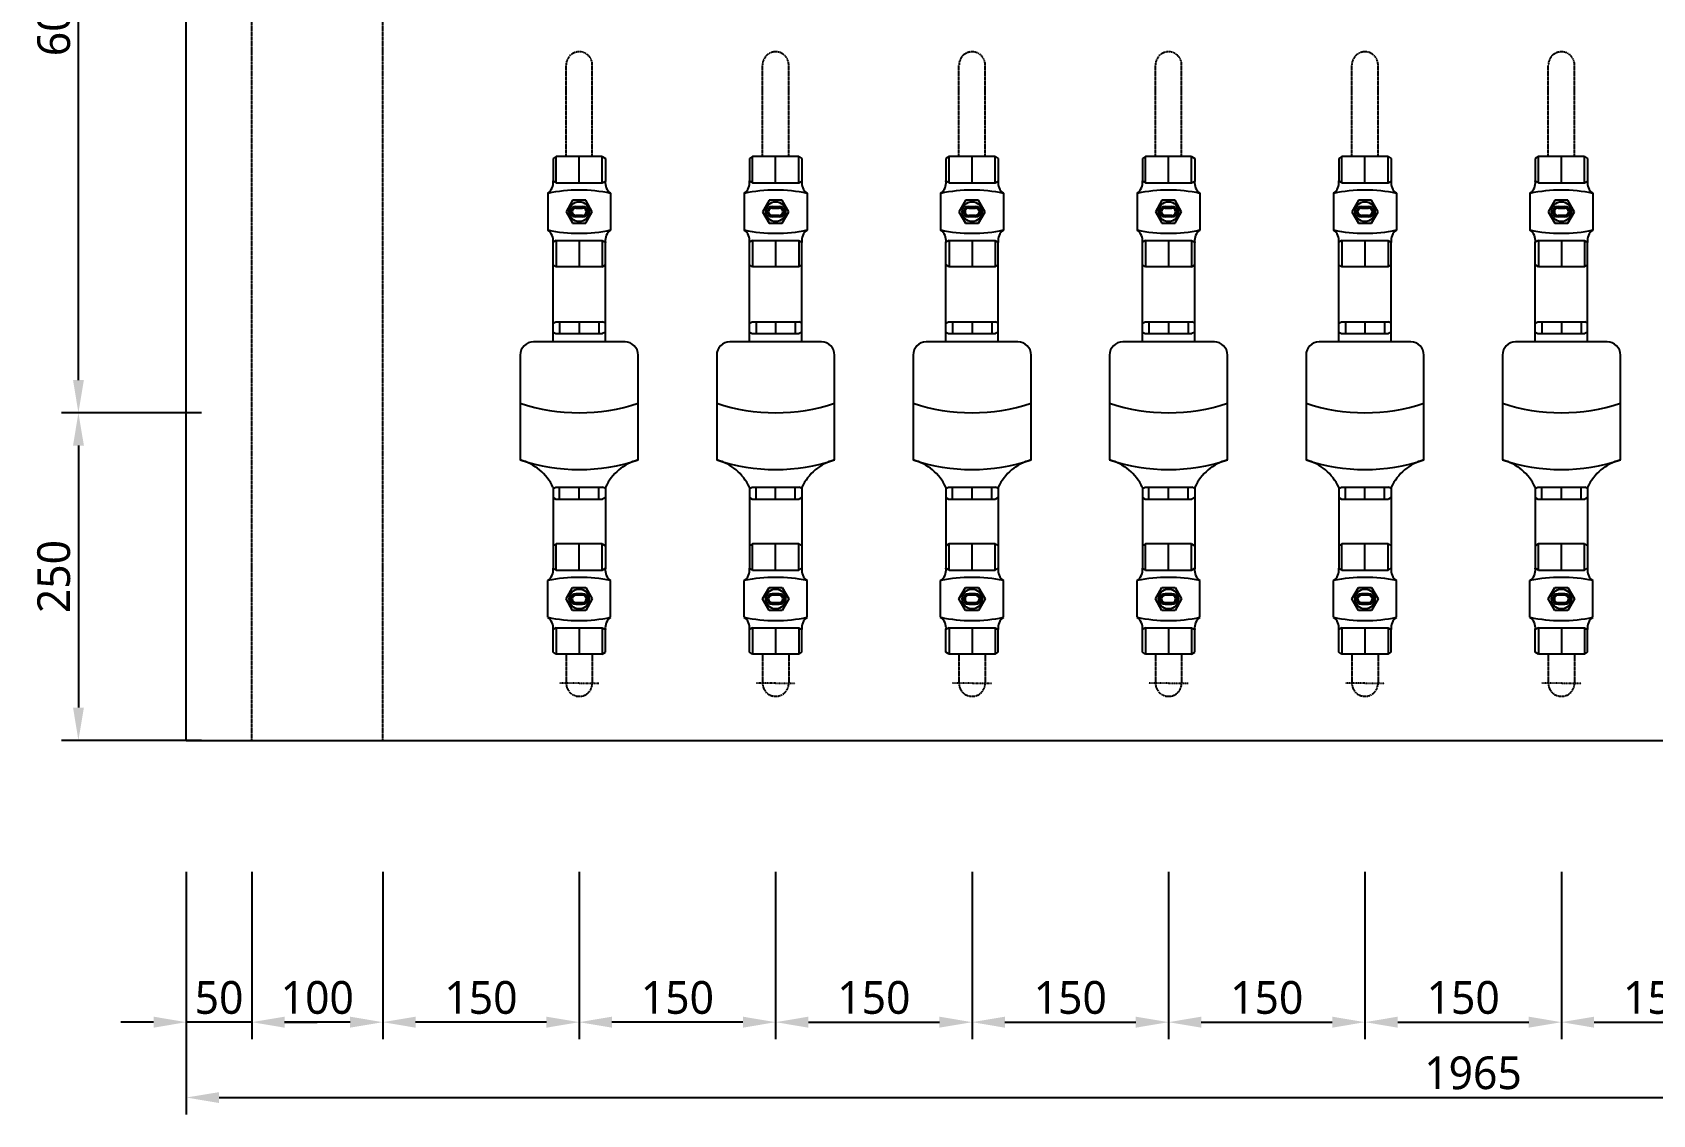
# Model space of a CAD drawing. Header units: millimetres. Extents: x -9013 to 516, y -36629 to 6082.
# Drawn here: x -2480 to -1243, y -28569 to -27743 of the extents above; entities that cross this region are included whole.
import ezdxf

# ---------------------------------------------------------------- set-up
doc = ezdxf.new("R2010")
doc.units = ezdxf.units.MM
doc.header["$LTSCALE"] = 0.05
for name, pattern in [('CENTER', [50.8, 31.75, -6.35, 6.35, -6.35]), ('CENTER2', [28.575, 19.05, -3.175, 3.175, -3.175]), ('DASHDOT', [0.618421, 0.309211, -0.154605, 0, -0.154605])]:
    doc.linetypes.add(name, pattern=pattern)
doc.layers.get('0').update_dxf_attribs({"lineweight": 18})
doc.layers.get('Defpoints').update_dxf_attribs({"color": 140, "lineweight": 18})
for name, color, linetype in [('1CO', 4, 'Continuous'), ('2CONC', 4, 'Continuous'), ('HVAL___2CO', 7, 'Continuous'), ('HWAT__3CO', 1, 'Continuous'), ('HWAT___1DD', 4, 'DASHDOT'), ('HWAT___5CS', 3, 'CENTER2')]:
    doc.layers.add(name, color=color, linetype=linetype)
doc.layers.add('G-Anno-Std-Cntr', color=1, linetype='CENTER2', lineweight=18)
doc.styles.add('trebuchet_MS', font='trebuc.ttf')
doc.dimstyles.new('MGP', dxfattribs={"dimtxt": 2.5, "dimasz": 2.5, "dimexe": 1.25, "dimexo": 0.625, "dimtad": 1, "dimdec": 0, "dimtxsty": 'trebuchet_MS', "dimcen": 2.5, "dimclrt": 7, "dimadec": 0, "dimazin": 0, "dimtfac": 1, "dimtdec": 0, "dimtmove": 0, "dimatfit": 3, "dimfxl": 1.148294, "dimfxlon": 1, "dimarcsym": 2})

# ---------------------------------------------------------------- blocks, each defined once
blk = doc.blocks.new('*D984')
at = {"color": 0, "lineweight": -2, "transparency": 16777216}
for p, q in [((-2362.2, -28441.5), (-2362.2, -28569.3)), ((-397.2, -28441.5), (-397.2, -28569.3)), ((-2337.2, -28556.3), (-422.2, -28556.3))]:
    blk.add_line(p, q, dxfattribs=at)
at = {"color": 0, "transparency": 16777216}
for points in [[(-2337.2, -28552.2), (-2337.2, -28560.5), (-2362.2, -28556.3)], [(-422.2, -28552.2), (-422.2, -28560.5), (-397.2, -28556.3)]]:
    blk.add_solid(points, dxfattribs=at)
at = {"layer": 'Defpoints', "color": 0, "transparency": 16777216}
for p in [(-397.2, -28224.3), (-2362.2, -28244.8), (-397.2, -28556.3)]:
    blk.add_point(p, dxfattribs=at)
at = {"color": 7, "transparency": 16777216, "insert": (-1379.7, -28537.6), "char_height": 25, "attachment_point": 5, "style": 'trebuchet_MS'}
blk.add_mtext('1965', dxfattribs=at)
blk = doc.blocks.new('h-meter')
at = {"layer": 'HVAL___2CO'}
for p, q in [((-25.4, 45), (-105.4, 45)), ((-15.4, -35), (-15.4, 35)), ((-134.2, 20), (-135.4, 17.9)), ((-135.4, 17.9), (-135.4, -17.9)), ((-135.4, 15), (-126.2, 15)), ((-126.2, 20), (-134.2, 20)), ((-127.4, 20), (-126.2, 17.9)), ((-126.2, 17.9), (-126.2, -17.9)), ((-15.4, 20), (-1.2, 20)), ((-7.9, 20), (-9.1, 17.9)), ((-9.1, 17.9), (-9.1, -17.9)), ((0, 15), (-9.1, 15)), ((-1.2, 20), (0, 17.9)), ((0, 17.9), (0, -17.9)), ((-135.4, 0), (-126.2, 0)), ((0, 0), (-9.1, 0)), ((-135.4, -15), (-126.2, -15)), ((-134.2, -20), (-135.4, -17.9)), ((-126.2, -20), (-134.2, -20)), ((-127.4, -20), (-126.2, -17.9)), ((-15.4, -20), (-1.2, -20)), ((0, -15), (-9.1, -15)), ((-7.9, -20), (-9.1, -17.9)), ((-1.2, -20), (0, -17.9)), ((-105.4, -45), (-25.4, -45))]:
    blk.add_line(p, q, dxfattribs=at)
for centre, radius, start, end in [((-142.6, 54.8), 38.4, 295.1026, 345.2121), ((28.2, 0), 141, 161.3868, 198.6132), ((71.5, 0), 141, 161.3868, 198.6132), ((-25.4, 35), 10, 0, 90), ((-142.6, -54.8), 38.4, 14.7879, 64.8974), ((-25.4, -35), 10, 270, 0)]:
    blk.add_arc(centre, radius, start, end, dxfattribs=at)
blk = doc.blocks.new('water meter v')
at = {"layer": 'HVAL___2CO'}
h = blk.add_hatch(color=256, dxfattribs=at)
h.paths.add_polyline_path([(-5839.1, 3714.4), (-5829.1, 3714.4), (-5824.1, 3705.7), (-5829.1, 3697), (-5839.1, 3697), (-5844.1, 3705.7)])
h.paths.add_polyline_path([(-5834.1, 3698.1, 1), (-5834.1, 3713.3, 1)], flags=16)
h.paths.add_polyline_path([(-5836.7, 3701.7), (-5831.5, 3701.7, 1), (-5831.5, 3709.7), (-5836.7, 3709.7, 1)], flags=0)
h.paths.add_polyline_path([(-5836.7, 3702.9), (-5831.5, 3702.9, 1), (-5831.5, 3708.5), (-5836.7, 3708.5, 1)], flags=0)
h = blk.add_hatch(color=256, dxfattribs=at)
h.paths.add_polyline_path([(-5836.7, 3701.7, -1), (-5836.7, 3709.7), (-5831.5, 3709.7, -1), (-5831.5, 3701.7)])
h.paths.add_polyline_path([(-5831.5, 3702.9, 1), (-5831.5, 3708.5), (-5836.7, 3708.5, 1), (-5836.7, 3702.9)], flags=16)
h = blk.add_hatch(color=256, dxfattribs=at)
h.paths.add_polyline_path([(-5839.1, 3401.4), (-5829.1, 3401.4), (-5824.1, 3410.1), (-5829.1, 3418.8), (-5839.1, 3418.8), (-5844.1, 3410.1)])
h.paths.add_polyline_path([(-5834.1, 3417.7, -1), (-5834.1, 3402.5, -1)], flags=16)
h.paths.add_polyline_path([(-5836.7, 3414.1), (-5831.5, 3414.1, -1), (-5831.5, 3406.1), (-5836.7, 3406.1, -1)], flags=0)
h.paths.add_polyline_path([(-5836.7, 3412.9), (-5831.5, 3412.9, -1), (-5831.5, 3407.3), (-5836.7, 3407.3, -1)], flags=0)
h = blk.add_hatch(color=256, dxfattribs=at)
h.paths.add_polyline_path([(-5836.7, 3414.1, 1), (-5836.7, 3406.1), (-5831.5, 3406.1, 1), (-5831.5, 3414.1)])
h.paths.add_polyline_path([(-5831.5, 3412.9, -1), (-5831.5, 3407.3), (-5836.7, 3407.3, -1), (-5836.7, 3412.9)], flags=16)
for p, q in [((-5851.7, 3747.7), (-5854.1, 3746.3)), ((-5854.1, 3746.3), (-5854.1, 3729.1)), ((-5816.5, 3747.7), (-5851.7, 3747.7)), ((-5851.7, 3727.7), (-5851.7, 3747.7)), ((-5834.1, 3727.7), (-5834.1, 3747.7)), ((-5816.5, 3747.7), (-5814.1, 3746.3)), ((-5816.5, 3727.7), (-5816.5, 3747.7)), ((-5814.1, 3746.3), (-5814.1, 3729.1)), ((-5851.7, 3727.7), (-5854.1, 3729.1)), ((-5851.7, 3727.7), (-5816.5, 3727.7)), ((-5816.5, 3727.7), (-5814.1, 3729.1)), ((-5858.1, 3719.7), (-5858.1, 3691.7)), ((-5839.1, 3714.4), (-5844.1, 3705.7)), ((-5829.1, 3714.4), (-5839.1, 3714.4)), ((-5824.1, 3705.7), (-5829.1, 3714.4)), ((-5810.1, 3719.7), (-5810.1, 3691.7)), ((-5844.1, 3705.7), (-5839.1, 3697)), ((-5836.7, 3709.7), (-5831.5, 3709.7)), ((-5836.7, 3708.5), (-5831.5, 3708.5)), ((-5831.5, 3702.9), (-5836.7, 3702.9)), ((-5831.5, 3701.7), (-5836.7, 3701.7)), ((-5829.1, 3697), (-5824.1, 3705.7)), ((-5839.1, 3697), (-5829.1, 3697)), ((-5851.7, 3683.7), (-5854.1, 3682.3)), ((-5854.1, 3665.1), (-5854.1, 3682.3)), ((-5851.7, 3683.7), (-5851.7, 3663.7)), ((-5851.7, 3683.7), (-5816.5, 3683.7)), ((-5834.1, 3683.7), (-5834.1, 3663.7)), ((-5816.5, 3683.7), (-5816.5, 3663.7)), ((-5816.5, 3683.7), (-5814.1, 3682.3)), ((-5814.1, 3665.1), (-5814.1, 3682.3)), ((-5851.7, 3663.7), (-5854.1, 3665.1)), ((-5816.5, 3663.7), (-5851.7, 3663.7)), ((-5816.5, 3663.7), (-5814.1, 3665.1)), ((-5851.7, 3452.1), (-5854.1, 3450.7)), ((-5816.5, 3452.1), (-5851.7, 3452.1)), ((-5851.7, 3432.1), (-5851.7, 3452.1)), ((-5834.1, 3432.1), (-5834.1, 3452.1)), ((-5816.5, 3452.1), (-5814.1, 3450.7)), ((-5816.5, 3432.1), (-5816.5, 3452.1)), ((-5854.1, 3450.7), (-5854.1, 3433.5)), ((-5814.1, 3450.7), (-5814.1, 3433.5)), ((-5851.7, 3432.1), (-5854.1, 3433.5)), ((-5851.7, 3432.1), (-5816.5, 3432.1)), ((-5816.5, 3432.1), (-5814.1, 3433.5)), ((-5858.1, 3396.1), (-5858.1, 3424.1)), ((-5844.1, 3410.1), (-5839.1, 3418.8)), ((-5839.1, 3418.8), (-5829.1, 3418.8)), ((-5829.1, 3418.8), (-5824.1, 3410.1)), ((-5810.1, 3396.1), (-5810.1, 3424.1)), ((-5839.1, 3401.4), (-5844.1, 3410.1)), ((-5831.5, 3414.1), (-5836.7, 3414.1)), ((-5831.5, 3412.9), (-5836.7, 3412.9)), ((-5836.7, 3407.3), (-5831.5, 3407.3)), ((-5836.7, 3406.1), (-5831.5, 3406.1)), ((-5824.1, 3410.1), (-5829.1, 3401.4)), ((-5829.1, 3401.4), (-5839.1, 3401.4)), ((-5851.7, 3388.1), (-5854.1, 3386.7)), ((-5854.1, 3369.5), (-5854.1, 3386.7)), ((-5851.7, 3388.1), (-5851.7, 3368.1)), ((-5851.7, 3388.1), (-5816.5, 3388.1)), ((-5834.1, 3388.1), (-5834.1, 3368.1)), ((-5816.5, 3388.1), (-5814.1, 3386.7)), ((-5816.5, 3388.1), (-5816.5, 3368.1)), ((-5814.1, 3369.5), (-5814.1, 3386.7)), ((-5851.7, 3368.1), (-5854.1, 3369.5)), ((-5816.5, 3368.1), (-5851.7, 3368.1)), ((-5816.5, 3368.1), (-5814.1, 3369.5))]:
    blk.add_line(p, q, dxfattribs=at)
for centre in [(-5834.1, 3705.7), (-5834.1, 3410.1)]:
    blk.add_circle(centre, 7.6, dxfattribs=at)
for centre, radius, start, end in [((-5863.8, 3727.7), 9.8, 305.5591, 8.2752), ((-5804.4, 3727.7), 9.8, 171.7248, 234.4409), ((-5834.1, 3606.5), 115.7, 78.0304, 101.9696), ((-5836.7, 3705.7), 4, 90, 270), ((-5836.7, 3705.7), 4, 90, 270), ((-5836.7, 3705.7), 2.8, 90, 270), ((-5831.5, 3705.7), 4, 270, 90), ((-5831.5, 3705.7), 2.8, 270, 90), ((-5863.8, 3683.7), 9.8, 351.7248, 54.4409), ((-5834.1, 3804.9), 115.7, 258.0304, 281.9696), ((-5804.4, 3683.7), 9.8, 125.5591, 188.2752), ((-5863.8, 3432.1), 9.8, 305.5591, 8.2752), ((-5804.4, 3432.1), 9.8, 171.7248, 234.4409), ((-5834.1, 3310.9), 115.7, 78.0304, 101.9696), ((-5836.7, 3410.1), 4, 90, 270), ((-5836.7, 3410.1), 4, 90, 270), ((-5836.7, 3410.1), 2.8, 90, 270), ((-5831.5, 3410.1), 4, 270, 90), ((-5831.5, 3410.1), 2.8, 270, 90), ((-5863.8, 3388.1), 9.8, 351.7248, 54.4409), ((-5834.1, 3509.3), 115.7, 258.0304, 281.9696), ((-5804.4, 3388.1), 9.8, 125.5591, 188.2752)]:
    blk.add_arc(centre, radius, start, end, dxfattribs=at)
at = {"layer": 'HWAT__3CO'}
for p, q in [((-5854.1, 3620.5), (-5854.1, 3665.1)), ((-5814.1, 3620.5), (-5814.1, 3665.1)), ((-5854.1, 3487.5), (-5854.1, 3450.7)), ((-5814.1, 3487.5), (-5814.1, 3450.7))]:
    blk.add_line(p, q, dxfattribs=at)
at = {"layer": 'HWAT___1DD'}
for q in [(-5849.1, 3345.8), (-5819.1, 3345.8)]:
    blk.add_line((-5834.1, 3345.8), q, dxfattribs=at)
at = {"layer": 'HWAT___5CS'}
for p, q in [((-5844.1, 3747.7), (-5844.1, 3817.7)), ((-5824.1, 3747.7), (-5824.1, 3817.7)), ((-5844.1, 3368.1), (-5844.1, 3345.8)), ((-5824.1, 3368.1), (-5824.1, 3345.8))]:
    blk.add_line(p, q, dxfattribs=at)
for centre, start, end in [((-5834.1, 3817.7), 0, 180), ((-5834.1, 3345.8), 180, 0)]:
    blk.add_arc(centre, 10, start, end, dxfattribs=at)
at = {"rotation": 89.99999999999999}
blk.add_blockref('h-meter', (-5834.1, 3621.7), dxfattribs=at)
blk = doc.blocks.new('*D1006')
at = {"color": 0, "lineweight": -2, "transparency": 16777216}
for p, q in [((-1912.2, -28384), (-1912.2, -28511.8)), ((-1762.2, -28384), (-1762.2, -28511.8)), ((-1887.2, -28498.8), (-1787.2, -28498.8))]:
    blk.add_line(p, q, dxfattribs=at)
at = {"color": 0, "transparency": 16777216}
for points in [[(-1887.2, -28494.6), (-1887.2, -28503), (-1912.2, -28498.8)], [(-1787.2, -28494.6), (-1787.2, -28503), (-1762.2, -28498.8)]]:
    blk.add_solid(points, dxfattribs=at)
at = {"layer": 'Defpoints', "color": 0, "transparency": 16777216}
for p in [(-1912.2, -28250.1), (-1762.2, -28250.1), (-1762.2, -28498.8)]:
    blk.add_point(p, dxfattribs=at)
at = {"color": 7, "transparency": 16777216, "insert": (-1837.2, -28480.1), "char_height": 25, "attachment_point": 5, "style": 'trebuchet_MS'}
blk.add_mtext('150', dxfattribs=at)
blk = doc.blocks.new('*D1007')
at = {"color": 0, "lineweight": -2, "transparency": 16777216}
for p, q in [((-1762.2, -28384), (-1762.2, -28511.8)), ((-1612.2, -28384), (-1612.2, -28511.8)), ((-1737.2, -28498.8), (-1637.2, -28498.8))]:
    blk.add_line(p, q, dxfattribs=at)
at = {"color": 0, "transparency": 16777216}
for points in [[(-1737.2, -28494.6), (-1737.2, -28503), (-1762.2, -28498.8)], [(-1637.2, -28494.6), (-1637.2, -28503), (-1612.2, -28498.8)]]:
    blk.add_solid(points, dxfattribs=at)
at = {"layer": 'Defpoints', "color": 0, "transparency": 16777216}
for p in [(-1762.2, -28250.1), (-1612.2, -28250.1), (-1612.2, -28498.8)]:
    blk.add_point(p, dxfattribs=at)
at = {"color": 7, "transparency": 16777216, "insert": (-1687.2, -28480.1), "char_height": 25, "attachment_point": 5, "style": 'trebuchet_MS'}
blk.add_mtext('150', dxfattribs=at)
blk = doc.blocks.new('*D1010')
at = {"color": 0, "lineweight": -2, "transparency": 16777216}
for p, q in [((-2350.5, -28033.7), (-2457.6, -28033.7)), ((-2444.6, -28058.7), (-2444.6, -28258.7)), ((-2350.5, -28283.7), (-2457.6, -28283.7))]:
    blk.add_line(p, q, dxfattribs=at)
at = {"color": 0, "transparency": 16777216}
for points in [[(-2448.7, -28058.7), (-2440.4, -28058.7), (-2444.6, -28033.7)], [(-2448.7, -28258.7), (-2440.4, -28258.7), (-2444.6, -28283.7)]]:
    blk.add_solid(points, dxfattribs=at)
at = {"layer": 'Defpoints', "color": 0, "transparency": 16777216}
for p in [(-2344.5, -28033.7), (-2444.6, -28283.7), (-2344.5, -28283.7)]:
    blk.add_point(p, dxfattribs=at)
at = {"color": 7, "transparency": 16777216, "insert": (-2463.3, -28158.7), "char_height": 25, "attachment_point": 5, "rotation": 90, "style": 'trebuchet_MS'}
blk.add_mtext('250', dxfattribs=at)
blk = doc.blocks.new('*D1013')
at = {"color": 0, "lineweight": -2, "transparency": 16777216}
for p, q in [((-1612.2, -28384), (-1612.2, -28511.8)), ((-1462.2, -28384), (-1462.2, -28511.8)), ((-1587.2, -28498.8), (-1487.2, -28498.8))]:
    blk.add_line(p, q, dxfattribs=at)
at = {"color": 0, "transparency": 16777216}
for points in [[(-1587.2, -28494.6), (-1587.2, -28503), (-1612.2, -28498.8)], [(-1487.2, -28494.6), (-1487.2, -28503), (-1462.2, -28498.8)]]:
    blk.add_solid(points, dxfattribs=at)
at = {"layer": 'Defpoints', "color": 0, "transparency": 16777216}
for p in [(-1612.2, -28240.1), (-1462.2, -28240.1), (-1462.2, -28498.8)]:
    blk.add_point(p, dxfattribs=at)
at = {"color": 7, "transparency": 16777216, "insert": (-1537.2, -28480.1), "char_height": 25, "attachment_point": 5, "style": 'trebuchet_MS'}
blk.add_mtext('150', dxfattribs=at)
blk = doc.blocks.new('*D1014')
at = {"color": 0, "lineweight": -2, "transparency": 16777216}
for p, q in [((-1462.2, -28384), (-1462.2, -28511.8)), ((-1312.2, -28384), (-1312.2, -28511.8)), ((-1437.2, -28498.8), (-1337.2, -28498.8))]:
    blk.add_line(p, q, dxfattribs=at)
at = {"color": 0, "transparency": 16777216}
for points in [[(-1437.2, -28494.6), (-1437.2, -28503), (-1462.2, -28498.8)], [(-1337.2, -28494.6), (-1337.2, -28503), (-1312.2, -28498.8)]]:
    blk.add_solid(points, dxfattribs=at)
at = {"layer": 'Defpoints', "color": 0, "transparency": 16777216}
for p in [(-1462.2, -28240.1), (-1312.2, -28240.1), (-1312.2, -28498.8)]:
    blk.add_point(p, dxfattribs=at)
at = {"color": 7, "transparency": 16777216, "insert": (-1387.2, -28480.1), "char_height": 25, "attachment_point": 5, "style": 'trebuchet_MS'}
blk.add_mtext('150', dxfattribs=at)
blk = doc.blocks.new('*D1015')
at = {"color": 0, "lineweight": -2, "transparency": 16777216}
for p, q in [((-1312.2, -28384), (-1312.2, -28511.8)), ((-1162.2, -28384), (-1162.2, -28511.8)), ((-1287.2, -28498.8), (-1187.2, -28498.8))]:
    blk.add_line(p, q, dxfattribs=at)
at = {"color": 0, "transparency": 16777216}
for points in [[(-1287.2, -28494.6), (-1287.2, -28503), (-1312.2, -28498.8)], [(-1187.2, -28494.6), (-1187.2, -28503), (-1162.2, -28498.8)]]:
    blk.add_solid(points, dxfattribs=at)
at = {"layer": 'Defpoints', "color": 0, "transparency": 16777216}
for p in [(-1312.2, -28240.1), (-1162.2, -28240.1), (-1162.2, -28498.8)]:
    blk.add_point(p, dxfattribs=at)
at = {"color": 7, "transparency": 16777216, "insert": (-1237.2, -28480.1), "char_height": 25, "attachment_point": 5, "style": 'trebuchet_MS'}
blk.add_mtext('150', dxfattribs=at)
blk = doc.blocks.new('*D1020')
at = {"color": 0, "lineweight": -2, "transparency": 16777216}
for p, q in [((-2329.7, -27433.6), (-2457.6, -27433.6)), ((-2444.6, -28008.7), (-2444.6, -27458.6)), ((-2410.1, -28033.7), (-2457.6, -28033.7))]:
    blk.add_line(p, q, dxfattribs=at)
at = {"color": 0, "transparency": 16777216}
for points in [[(-2448.7, -27458.6), (-2440.4, -27458.6), (-2444.6, -27433.6)], [(-2448.7, -28008.7), (-2440.4, -28008.7), (-2444.6, -28033.7)]]:
    blk.add_solid(points, dxfattribs=at)
at = {"layer": 'Defpoints', "color": 0, "transparency": 16777216}
for p in [(-2444.6, -27433.6), (-2062.2, -27433.6), (-2404.1, -28033.7)]:
    blk.add_point(p, dxfattribs=at)
at = {"color": 7, "transparency": 16777216, "insert": (-2463.3, -27733.6), "char_height": 25, "attachment_point": 5, "rotation": 90, "style": 'trebuchet_MS'}
blk.add_mtext('600', dxfattribs=at)
blk = doc.blocks.new('*D1027')
at = {"color": 0, "lineweight": -2, "transparency": 16777216}
for p, q in [((-2062.2, -28384), (-2062.2, -28511.8)), ((-1912.2, -28384), (-1912.2, -28511.8)), ((-1937.2, -28498.8), (-2037.2, -28498.8))]:
    blk.add_line(p, q, dxfattribs=at)
at = {"color": 0, "transparency": 16777216}
for points in [[(-2037.2, -28494.6), (-2037.2, -28503), (-2062.2, -28498.8)], [(-1937.2, -28494.6), (-1937.2, -28503), (-1912.2, -28498.8)]]:
    blk.add_solid(points, dxfattribs=at)
at = {"layer": 'Defpoints', "color": 0, "transparency": 16777216}
for p in [(-2062.2, -28240.1), (-1912.2, -28240.1), (-2062.2, -28498.8)]:
    blk.add_point(p, dxfattribs=at)
at = {"color": 7, "transparency": 16777216, "insert": (-1987.2, -28480.1), "char_height": 25, "attachment_point": 5, "style": 'trebuchet_MS'}
blk.add_mtext('150', dxfattribs=at)
blk = doc.blocks.new('*D1028')
at = {"color": 0, "lineweight": -2, "transparency": 16777216}
for p, q in [((-2212.2, -28384), (-2212.2, -28511.8)), ((-2062.2, -28384), (-2062.2, -28511.8)), ((-2087.2, -28498.8), (-2187.2, -28498.8))]:
    blk.add_line(p, q, dxfattribs=at)
at = {"color": 0, "transparency": 16777216}
for points in [[(-2187.2, -28494.6), (-2187.2, -28503), (-2212.2, -28498.8)], [(-2087.2, -28494.6), (-2087.2, -28503), (-2062.2, -28498.8)]]:
    blk.add_solid(points, dxfattribs=at)
at = {"layer": 'Defpoints', "color": 0, "transparency": 16777216}
for p in [(-2062.2, -28240.1), (-2212.2, -28250.4), (-2212.2, -28498.8)]:
    blk.add_point(p, dxfattribs=at)
at = {"color": 7, "transparency": 16777216, "insert": (-2137.2, -28480.1), "char_height": 25, "attachment_point": 5, "style": 'trebuchet_MS'}
blk.add_mtext('150', dxfattribs=at)
blk = doc.blocks.new('*D1029')
at = {"color": 0, "lineweight": -2, "transparency": 16777216}
for p, q in [((-2312.2, -28384), (-2312.2, -28511.8)), ((-2212.2, -28384), (-2212.2, -28511.8)), ((-2237.2, -28498.8), (-2287.2, -28498.8))]:
    blk.add_line(p, q, dxfattribs=at)
at = {"color": 0, "transparency": 16777216}
for points in [[(-2287.2, -28494.6), (-2287.2, -28503), (-2312.2, -28498.8)], [(-2237.2, -28494.6), (-2237.2, -28503), (-2212.2, -28498.8)]]:
    blk.add_solid(points, dxfattribs=at)
at = {"layer": 'Defpoints', "color": 0, "transparency": 16777216}
for p in [(-2312.2, -28250.4), (-2212.2, -28250.4), (-2312.2, -28498.8)]:
    blk.add_point(p, dxfattribs=at)
at = {"color": 7, "transparency": 16777216, "insert": (-2262.2, -28480.1), "char_height": 25, "attachment_point": 5, "style": 'trebuchet_MS'}
blk.add_mtext('100', dxfattribs=at)
blk = doc.blocks.new('*D1030')
at = {"color": 0, "lineweight": -2, "transparency": 16777216}
for p, q in [((-2362.2, -28384), (-2362.2, -28511.8)), ((-2312.2, -28384), (-2312.2, -28511.8)), ((-2387.2, -28498.8), (-2412.2, -28498.8)), ((-2312.2, -28498.8), (-2362.2, -28498.8)), ((-2287.2, -28498.8), (-2262.2, -28498.8))]:
    blk.add_line(p, q, dxfattribs=at)
at = {"color": 0, "transparency": 16777216}
for points in [[(-2387.2, -28494.6), (-2387.2, -28503), (-2362.2, -28498.8)], [(-2287.2, -28494.6), (-2287.2, -28503), (-2312.2, -28498.8)]]:
    blk.add_solid(points, dxfattribs=at)
at = {"layer": 'Defpoints', "color": 0, "transparency": 16777216}
for p in [(-2362.2, -28263.6), (-2312.2, -28263.6), (-2362.2, -28498.8)]:
    blk.add_point(p, dxfattribs=at)
at = {"color": 7, "transparency": 16777216, "insert": (-2337.2, -28480.1), "char_height": 25, "attachment_point": 5, "style": 'trebuchet_MS'}
blk.add_mtext('50', dxfattribs=at)

msp = doc.modelspace()

# ---------------------------------------------------------------- linework, layer by layer
at = {"layer": '1CO'}
msp.add_line((-2362.2, -28283.7), (-2362.2, -25933.7), dxfattribs=at)
at = {"layer": '2CONC', "lineweight": -3}
msp.add_line((-2362.2, -28283.7), (-397.2, -28283.7), dxfattribs=at)
at = {"layer": 'HWAT___5CS'}
for p, q in [((-2312.2, -28283.7), (-2312.2, -25933.7)), ((-2212.2, -28283.7), (-2212.2, -25933.7))]:
    msp.add_line(p, q, dxfattribs=at)

# ---------------------------------------------------------------- block references
at = {"layer": 'G-Anno-Std-Cntr', "linetype": 'CENTER'}
for p in [(3771.9, -31585.9), (3921.9, -31585.9), (4071.9, -31585.9), (4221.9, -31585.9), (4371.9, -31585.9), (4521.9, -31585.9)]:
    msp.add_blockref('water meter v', p, dxfattribs=at)

# ---------------------------------------------------------------- dimensions: what is measured, and where the dimension line sits
for base, p1, p2, picture, middle in [((-2444.6, -27433.6), (-2404.1, -28033.7), (-2062.2, -27433.6), '*D1020', (-2463.3, -27733.6)), ((-2444.6, -28283.7), (-2344.5, -28033.7), (-2344.5, -28283.7), '*D1010', (-2463.3, -28158.7))]:
    dim = msp.add_linear_dim(base=base, p1=p1, p2=p2, angle=90, dimstyle='MGP', override={"dimscale": 100, "dimtxt": 0.25, "dimasz": 0.25, "dimexe": 0.13, "dimexo": 0.06, "dimgap": 0.06, "dimarcsym": 1})
    dim.commit()
    dim.dimension.update_dxf_attribs({"geometry": picture, "text_midpoint": middle})
for base, p1, p2, picture, middle in [((-397.2, -28556.3), (-2362.2, -28244.8), (-397.2, -28224.3), '*D984', (-1379.7, -28537.6)), ((-2212.2, -28498.8), (-2062.2, -28240.1), (-2212.2, -28250.4), '*D1028', (-2137.2, -28480.1)), ((-2062.2, -28498.8), (-1912.2, -28240.1), (-2062.2, -28240.1), '*D1027', (-1987.2, -28480.1)), ((-1462.2, -28498.8), (-1612.2, -28240.1), (-1462.2, -28240.1), '*D1013', (-1537.2, -28480.1)), ((-1312.2, -28498.8), (-1462.2, -28240.1), (-1312.2, -28240.1), '*D1014', (-1387.2, -28480.1)), ((-1162.2, -28498.8), (-1312.2, -28240.1), (-1162.2, -28240.1), '*D1015', (-1237.2, -28480.1)), ((-2312.2, -28498.8), (-2212.2, -28250.4), (-2312.2, -28250.4), '*D1029', (-2262.2, -28480.1)), ((-1762.2, -28498.8), (-1912.2, -28250.1), (-1762.2, -28250.1), '*D1006', (-1837.2, -28480.1)), ((-1612.2, -28498.8), (-1762.2, -28250.1), (-1612.2, -28250.1), '*D1007', (-1687.2, -28480.1)), ((-2362.2, -28498.8), (-2312.2, -28263.6), (-2362.2, -28263.6), '*D1030', (-2337.2, -28480.1))]:
    dim = msp.add_linear_dim(base=base, p1=p1, p2=p2, dimstyle='MGP', override={"dimscale": 100, "dimtxt": 0.25, "dimasz": 0.25, "dimexe": 0.13, "dimexo": 0.06, "dimgap": 0.06, "dimarcsym": 1})
    dim.commit()
    dim.dimension.update_dxf_attribs({"geometry": picture, "text_midpoint": middle})

doc.saveas('drawing.dxf')
